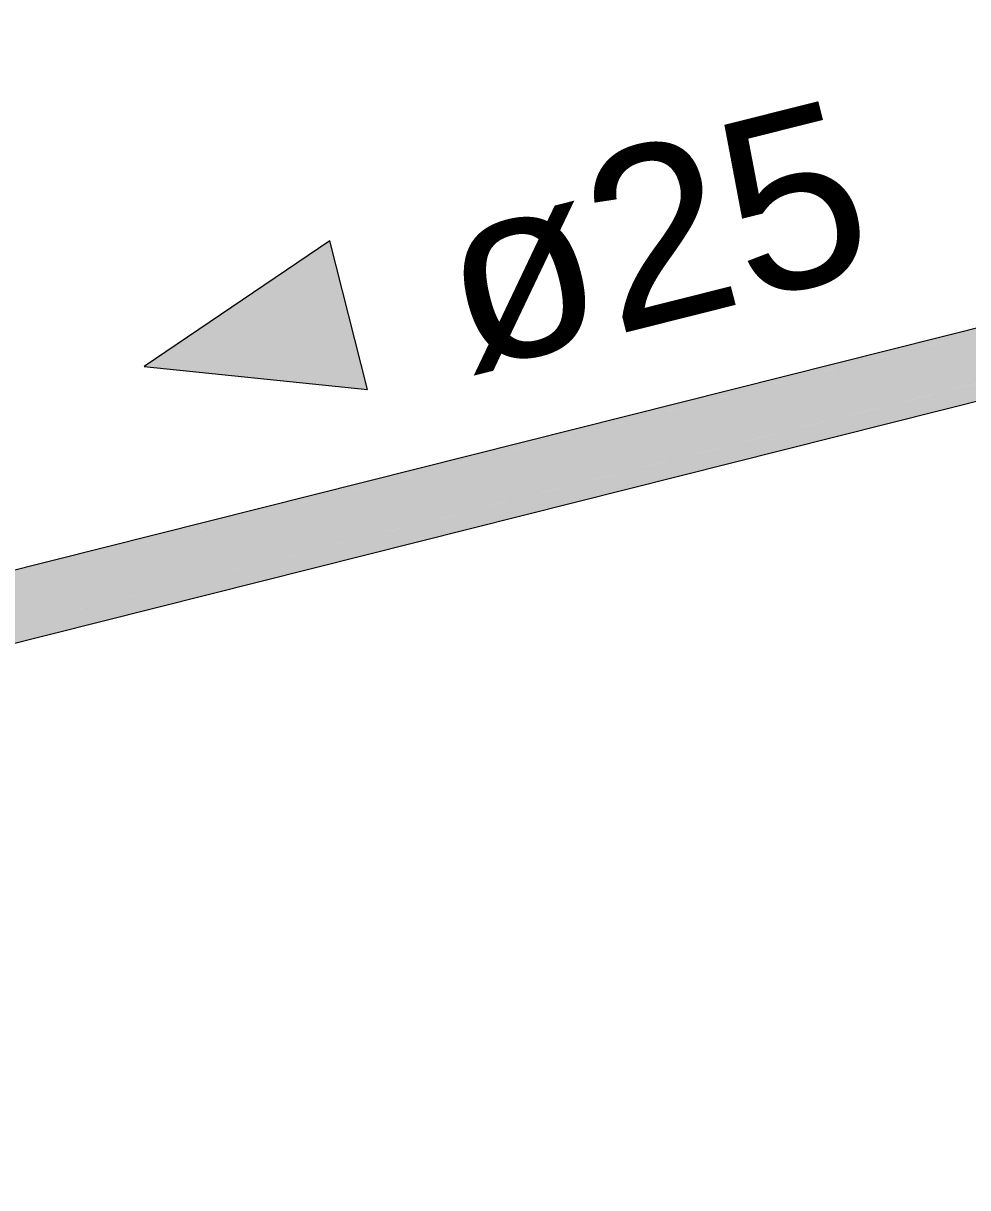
# Model space of a CAD drawing. Header units: metres. Extents: x -0.9 to 62, y -37.3 to 60.
# Drawn here: x 52.8387 to 53.1715, y 34.4162 to 34.8267 of the extents above; entities that cross this region are included whole.
import ezdxf

# ---------------------------------------------------------------- set-up
doc = ezdxf.new("R2010")
doc.units = ezdxf.units.M
for name, color, linetype, lineweight in [('A-ANNO-DIMS', 7, 'Continuous', 5), ('A-ANNO-DIMS-25', 7, 'Continuous', 5), ('P-PIPE', 7, 'Continuous', 5), ('P-PIPE-IDEN', 7, 'Continuous', 5)]:
    doc.layers.add(name, color=color, linetype=linetype, lineweight=lineweight)
doc.styles.add('Arial_2', font='arial.ttf', dxfattribs={"height": 0.075})
doc.styles.add('Arial_3', font='arial.ttf', dxfattribs={"height": 0.0625})
doc.dimstyles.new('Diagonal_-_2_mm_Arial_-_PRETO', dxfattribs={"dimscale": 0.3048, "dimtxt": 0.076519, "dimasz": 0.246063, "dimexe": 0.19685, "dimexo": 0.123031, "dimgap": 0.04101, "dimtad": 1, "dimrnd": 0.01, "dimzin": 0, "dimdsep": 46, "dimtxsty": 'Arial_2', "dimblk1": 'OBLIQUE', "dimblk2": 'OBLIQUE', "dimsah": 1, "dimcen": 0.09, "dimdle": 0.19685, "dimazin": 0, "dimtfac": 1, "dimtdec": 4, "dimtix": 1, "dimtmove": 0, "dimatfit": 3, "dimfxl": 1, "dimtvp": 1, "dimtolj": 1, "dimtzin": 0, "dimarcsym": 2})

# ---------------------------------------------------------------- blocks, each defined once
blk = doc.blocks.new('DIMBLOCK27-3D_DT_03')
at = {"layer": 'A-ANNO-DIMS-25', "lineweight": 20}
for p, q in [((53.57951, 35.07544), (53.61252, 35.11692)), ((53.57951, 35.07544), (53.54651, 35.03397)), ((52.4353, 34.78755), (52.4683, 34.82902)), ((52.4353, 34.78755), (52.40229, 34.74608))]:
    blk.add_line(p, q, dxfattribs=at)
at = {"layer": 'A-ANNO-DIMS-25'}
for p, q in [((53.57951, 35.07544), (53.57951, 35.08918)), ((52.4353, 34.78755), (53.57951, 35.07544)), ((53.57951, 35.07544), (53.57951, 35.02237)), ((52.4353, 34.78755), (52.4353, 34.84062)), ((52.4353, 34.78755), (52.4353, 34.52514))]:
    blk.add_line(p, q, dxfattribs=at)
at = {"layer": 'A-ANNO-DIMS-25', "color": 0, "insert": (52.88547, 35.01227), "char_height": 0.075, "width": 0.2429787, "attachment_point": 1, "rotation": 14.1228, "line_spacing_factor": 0.941778, "style": 'Arial_2'}
blk.add_mtext('1,30', dxfattribs=at)
blk = doc.blocks.new('_Oblique')
at = {"color": 0, "linetype": 'ByBlock', "lineweight": -2}
blk.add_line((-0.5, -0.5), (0.5, 0.5), dxfattribs=at)
blk = doc.blocks.new('DIMBLOCK33-3D_DT_03')
at = {"layer": 'A-ANNO-DIMS-25'}
for p, q in [((54.27934, 35.54942), (54.27934, 34.385)), ((54.27934, 35.49635), (54.33215, 35.50964)), ((54.27934, 35.49635), (53.63027, 35.33304)), ((54.27934, 34.43807), (54.33215, 34.45136)), ((54.27934, 34.43807), (51.85904, 33.82911))]:
    blk.add_line(p, q, dxfattribs=at)
at = {"layer": 'A-ANNO-DIMS-25', "lineweight": 20}
for p, q in [((54.27934, 35.49635), (54.24633, 35.52122)), ((54.27934, 35.49635), (54.31235, 35.47149)), ((54.27934, 34.43807), (54.24633, 34.46293)), ((54.27934, 34.43807), (54.31235, 34.41321))]:
    blk.add_line(p, q, dxfattribs=at)
at = {"layer": 'A-ANNO-DIMS-25', "color": 0, "insert": (54.17097, 34.8632), "char_height": 0.075, "width": 0.2429787, "attachment_point": 1, "rotation": 90, "line_spacing_factor": 0.941778, "style": 'Arial_2'}
blk.add_mtext('1,20', dxfattribs=at)
blk = doc.blocks.new('DIMBLOCK34-3D_DT_03')
at = {"layer": 'A-ANNO-DIMS-25'}
for p, q in [((54.43996, 36.12364), (54.43996, 34.42541)), ((54.43996, 36.07057), (54.49277, 36.08386)), ((54.43996, 36.07057), (54.02213, 35.96544)), ((54.43996, 34.47848), (54.49277, 34.49177)), ((54.43996, 34.47848), (51.85904, 33.82911))]:
    blk.add_line(p, q, dxfattribs=at)
at = {"layer": 'A-ANNO-DIMS-25', "lineweight": 20}
for p, q in [((54.43996, 36.07057), (54.40696, 36.09544)), ((54.43996, 36.07057), (54.47297, 36.04571)), ((54.43996, 34.47848), (54.40696, 34.50335)), ((54.43996, 34.47848), (54.47297, 34.45362))]:
    blk.add_line(p, q, dxfattribs=at)
at = {"layer": 'A-ANNO-DIMS-25', "color": 0, "insert": (54.33159, 35.17052), "char_height": 0.075, "width": 0.2429787, "attachment_point": 1, "rotation": 90, "line_spacing_factor": 0.941778, "style": 'Arial_2'}
blk.add_mtext('1,80', dxfattribs=at)
blk = doc.blocks.new('DIMBLOCK35-3D_DT_03')
at = {"layer": 'A-ANNO-DIMS-25'}
for p, q in [((54.60486, 36.43048), (54.60486, 34.4669)), ((54.60486, 36.37741), (54.65767, 36.3907)), ((54.60486, 36.37741), (53.61252, 36.12773)), ((54.60486, 34.51997), (54.65767, 34.53326)), ((54.60486, 34.51997), (51.85904, 33.82911))]:
    blk.add_line(p, q, dxfattribs=at)
at = {"layer": 'A-ANNO-DIMS-25', "lineweight": 20}
for p, q in [((54.60486, 36.37741), (54.57186, 36.40228)), ((54.60486, 36.37741), (54.63787, 36.35255)), ((54.60486, 34.51997), (54.57186, 34.54484)), ((54.60486, 34.51997), (54.63787, 34.49511))]:
    blk.add_line(p, q, dxfattribs=at)
at = {"layer": 'A-ANNO-DIMS-25', "color": 0, "insert": (54.49649, 35.34468), "char_height": 0.075, "width": 0.2429787, "attachment_point": 1, "rotation": 90, "line_spacing_factor": 0.941778, "style": 'Arial_2'}
blk.add_mtext('2,10', dxfattribs=at)
blk = doc.blocks.new('Anotacao_Tuboseta - Fluxo 2-2612755-3D_DT_03')
at = {"layer": 'P-PIPE-IDEN'}
blk.add_hatch(color=256, dxfattribs=at).paths.add_polyline_path([(12.28841, 36.8679), (12.26136, 36.79358), (12.23432, 36.8679)])
for p, q in [((12.28841, 36.8679), (12.23432, 36.8679)), ((12.23432, 36.8679), (12.26136, 36.79358)), ((12.26136, 36.79358), (12.28841, 36.8679))]:
    blk.add_line(p, q, dxfattribs=at)

msp = doc.modelspace()

# ---------------------------------------------------------------- hatches: boundary and pattern name
at = {"layer": 'P-PIPE', "true_color": 0x00ffff}
for points in [[(52.83063, 34.6309), (53.53737, 34.80874), (53.53537, 34.80973), (53.53443, 34.80981), (52.83065, 34.63256), (52.83064, 34.63177)], [(52.83049, 34.61319), (53.54333, 34.79258), (53.54293, 34.79661), (53.54242, 34.79914), (53.54131, 34.8025), (53.53942, 34.80622), (53.53891, 34.80705), (53.53739, 34.80873), (52.83063, 34.6309), (52.83051, 34.6152)], [(52.83044, 34.60691), (53.54038, 34.78554), (53.5416, 34.78624), (53.54279, 34.78863), (53.5432, 34.7909), (53.54313, 34.79249), (52.83049, 34.61319), (52.83044, 34.60716)]]:
    msp.add_hatch(color=4, dxfattribs=at).paths.add_polyline_path(points)

# ---------------------------------------------------------------- linework, layer by layer
at = {"layer": 'P-PIPE'}
for p, q in [((53.54852, 34.81336), (52.82992, 34.63256)), ((52.79831, 34.59882), (53.55462, 34.78912))]:
    msp.add_line(p, q, dxfattribs=at)

# ---------------------------------------------------------------- block references
at = {"layer": 'P-PIPE-IDEN', "rotation": 284.1228270741335}
msp.add_blockref('Anotacao_Tuboseta - Fluxo 2-2612755-3D_DT_03', (14.20797, 37.61874), dxfattribs=at)

# ---------------------------------------------------------------- texts
at = {"layer": 'P-PIPE-IDEN', "insert": (52.97992, 34.76426), "char_height": 0.0625, "width": 0.1803797, "attachment_point": 1, "rotation": 14.1228, "style": 'Arial_3'}
msp.add_mtext('ø25', dxfattribs=at)

# ---------------------------------------------------------------- dimensions: what is measured, and where the dimension line sits
at = {"layer": 'A-ANNO-DIMS'}
for base, p1, p2, angle, override, picture, middle in [((54.60486, 33.8208), (53.57951, 36.11943), (51.82603, 33.8208), 90, {"dimpost": '<>', "dimfxl": 2.891086}, 'DIMBLOCK35-3D_DT_03', (54.55404, 34.97012)), ((54.43996, 33.8208), (53.98912, 35.95714), (51.82603, 33.8208), 90, {"dimpost": '<>', "dimfxl": 3.040212}, 'DIMBLOCK34-3D_DT_03', (54.38981, 34.88897)), ((54.27934, 33.8208), (53.59727, 35.32474), (51.82603, 33.8208), 90, {"dimpost": '<>', "dimfxl": 2.323596}, 'DIMBLOCK33-3D_DT_03', (54.22855, 34.57277)), ((53.59061, 35.07824), (52.4353, 34.49197), (53.57951, 35.12235), 14.1228, {"dimpost": '<>', "dimfxl": 1.306373}, 'DIMBLOCK27-3D_DT_03', (52.96559, 34.97335))]:
    dim = msp.add_linear_dim(base=base, p1=p1, p2=p2, angle=angle, dimstyle='Diagonal_-_2_mm_Arial_-_PRETO', override=override, dxfattribs=at)
    dim.commit()
    dim.dimension.update_dxf_attribs({"geometry": picture, "text_midpoint": middle})

doc.saveas('drawing.dxf')
